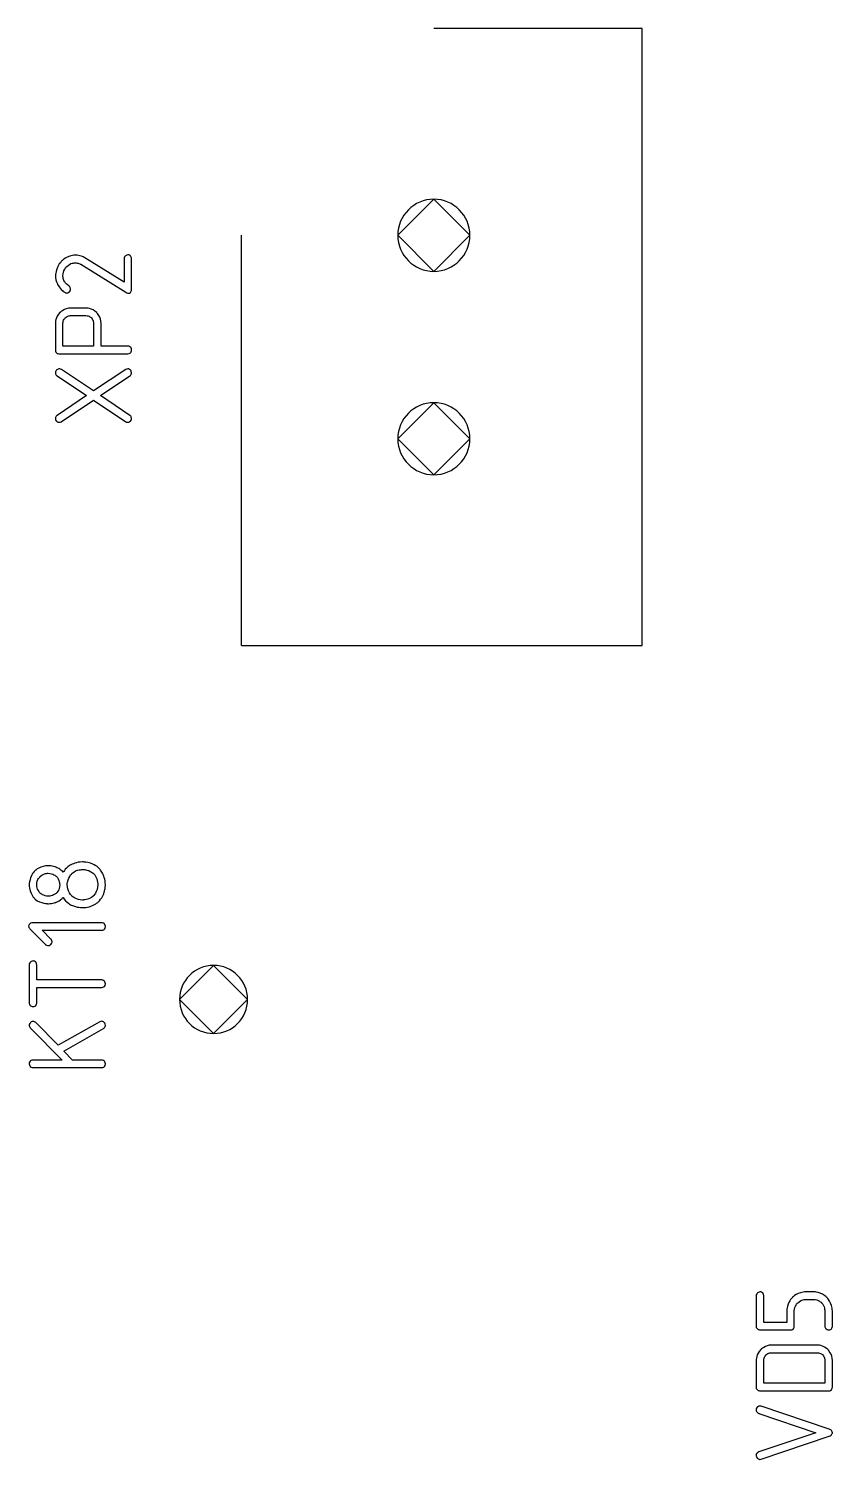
# Model space of a CAD drawing. Header units: inches. Extents: x 0 to 594, y -420 to 0.
# Drawn here: x 239.25 to 249.29, y -148.32 to -130.46 of the extents above; entities that cross this region are included whole.
import ezdxf

# ---------------------------------------------------------------- set-up
doc = ezdxf.new("R2010")
doc.units = ezdxf.units.IN
doc.header["$MEASUREMENT"] = 0

msp = doc.modelspace()

# ---------------------------------------------------------------- linework, layer by layer
at = {"color": 18, "true_color": 0x000000}
for p, q in [((246.912, -130.463), (244.312, -130.463)), ((246.912, -138.163), (246.912, -130.463)), ((244.312, -132.593), (243.862, -133.043)), ((244.762, -133.043), (244.312, -132.593)), ((241.912, -138.163), (241.912, -133.043)), ((243.862, -133.043), (244.312, -133.493)), ((244.312, -133.493), (244.762, -133.043)), ((239.626, -133.416), (239.618, -133.431)), ((239.636, -133.4), (239.626, -133.416)), ((239.649, -133.385), (239.636, -133.4)), ((239.661, -133.369), (239.649, -133.385)), ((239.663, -133.368), (239.661, -133.369)), ((239.664, -133.366), (239.663, -133.368)), ((239.668, -133.362), (239.664, -133.366)), ((239.674, -133.357), (239.668, -133.362)), ((239.681, -133.351), (239.674, -133.357)), ((239.69, -133.345), (239.681, -133.351)), ((239.711, -133.33), (239.69, -133.345)), ((239.736, -133.316), (239.711, -133.33)), ((239.728, -133.434), (239.745, -133.419)), ((239.767, -133.304), (239.736, -133.316)), ((239.745, -133.419), (239.763, -133.406)), ((239.763, -133.406), (239.781, -133.397)), ((239.801, -133.295), (239.767, -133.304)), ((239.781, -133.397), (239.797, -133.392)), ((239.797, -133.392), (239.812, -133.389)), ((239.819, -133.293), (239.801, -133.295)), ((239.812, -133.389), (239.823, -133.386)), ((239.838, -133.292), (239.819, -133.293)), ((239.823, -133.386), (239.831, -133.386)), ((239.831, -133.386), (239.832, -133.386)), ((239.832, -133.386), (239.833, -133.386)), ((239.833, -133.386), (239.846, -133.388)), ((239.84, -133.292), (239.838, -133.292)), ((239.847, -133.292), (239.84, -133.292)), ((239.846, -133.388), (239.859, -133.389)), ((239.859, -133.293), (239.847, -133.292)), ((239.874, -133.296), (239.859, -133.293)), ((239.859, -133.389), (239.871, -133.392)), ((239.871, -133.392), (239.881, -133.395)), ((239.891, -133.299), (239.874, -133.296)), ((239.881, -133.395), (239.891, -133.399)), ((239.911, -133.304), (239.891, -133.299)), ((239.891, -133.399), (239.898, -133.402)), ((239.898, -133.402), (239.904, -133.403)), ((239.904, -133.403), (239.905, -133.404)), ((239.905, -133.404), (240.465, -133.755)), ((239.932, -133.313), (239.911, -133.304)), ((239.955, -133.323), (239.932, -133.313)), ((240.444, -133.63), (239.955, -133.323)), ((240.445, -133.323), (240.444, -133.331)), ((240.444, -133.331), (240.444, -133.63)), ((240.451, -133.311), (240.445, -133.323)), ((240.454, -133.307), (240.451, -133.311)), ((240.459, -133.302), (240.454, -133.307)), ((240.462, -133.299), (240.459, -133.302)), ((240.469, -133.295), (240.462, -133.299)), ((240.479, -133.29), (240.469, -133.295)), ((240.492, -133.287), (240.479, -133.29)), ((240.494, -133.287), (240.492, -133.287)), ((240.502, -133.289), (240.494, -133.287)), ((240.511, -133.293), (240.502, -133.289)), ((240.523, -133.3), (240.511, -133.293)), ((240.526, -133.302), (240.523, -133.3)), ((240.53, -133.309), (240.526, -133.302)), ((240.535, -133.318), (240.53, -133.309)), ((240.537, -133.326), (240.535, -133.318)), ((240.538, -133.334), (240.537, -133.326)), ((240.538, -133.723), (240.538, -133.334)), ((239.588, -133.54), (239.587, -133.547)), ((239.587, -133.547), (239.587, -133.558)), ((239.587, -133.547), (239.587, -133.547)), ((239.587, -133.558), (239.588, -133.576)), ((239.589, -133.53), (239.588, -133.54)), ((239.588, -133.576), (239.591, -133.595)), ((239.591, -133.519), (239.589, -133.53)), ((239.597, -133.493), (239.591, -133.519)), ((239.591, -133.595), (239.594, -133.602)), ((239.594, -133.602), (239.595, -133.607)), ((239.595, -133.607), (239.597, -133.61)), ((239.605, -133.464), (239.597, -133.493)), ((239.618, -133.431), (239.605, -133.464)), ((239.681, -133.551), (239.683, -133.526)), ((239.681, -133.557), (239.681, -133.551)), ((239.683, -133.564), (239.681, -133.557)), ((239.683, -133.526), (239.685, -133.514)), ((239.684, -133.572), (239.683, -133.564)), ((239.685, -133.584), (239.684, -133.572)), ((239.685, -133.514), (239.687, -133.506)), ((239.69, -133.595), (239.685, -133.584)), ((239.687, -133.506), (239.69, -133.498)), ((239.69, -133.498), (239.692, -133.492)), ((239.694, -133.607), (239.69, -133.595)), ((239.692, -133.492), (239.694, -133.488)), ((239.694, -133.486), (239.705, -133.465)), ((239.694, -133.488), (239.694, -133.486)), ((239.701, -133.62), (239.694, -133.607)), ((239.705, -133.465), (239.715, -133.45)), ((239.715, -133.45), (239.721, -133.443)), ((239.721, -133.443), (239.723, -133.438)), ((239.723, -133.438), (239.726, -133.435)), ((239.726, -133.435), (239.728, -133.434)), ((239.597, -133.61), (239.597, -133.612)), ((239.597, -133.612), (239.604, -133.631)), ((239.604, -133.631), (239.612, -133.65)), ((239.612, -133.65), (239.615, -133.657)), ((239.615, -133.657), (239.618, -133.662)), ((239.618, -133.662), (239.619, -133.665)), ((239.619, -133.665), (239.62, -133.667)), ((239.62, -133.667), (239.633, -133.686)), ((239.633, -133.686), (239.647, -133.705)), ((239.647, -133.705), (239.661, -133.719)), ((239.661, -133.719), (239.674, -133.732)), ((239.674, -133.732), (239.685, -133.743)), ((239.685, -133.743), (239.695, -133.75)), ((239.695, -133.75), (239.701, -133.754)), ((239.702, -133.622), (239.701, -133.62)), ((239.701, -133.754), (239.704, -133.755)), ((239.705, -133.626), (239.702, -133.622)), ((239.704, -133.755), (239.715, -133.76)), ((239.709, -133.631), (239.705, -133.626)), ((239.715, -133.64), (239.709, -133.631)), ((239.723, -133.648), (239.715, -133.64)), ((239.715, -133.76), (239.723, -133.763)), ((239.733, -133.658), (239.723, -133.648)), ((239.723, -133.763), (239.729, -133.764)), ((239.729, -133.764), (239.73, -133.764)), ((239.73, -133.764), (239.737, -133.763)), ((239.756, -133.675), (239.733, -133.658)), ((239.737, -133.763), (239.745, -133.761)), ((239.745, -133.761), (239.754, -133.755)), ((239.754, -133.755), (239.761, -133.751)), ((239.757, -133.677), (239.756, -133.675)), ((239.761, -133.679), (239.757, -133.677)), ((239.767, -133.685), (239.761, -133.679)), ((239.761, -133.751), (239.764, -133.748)), ((239.764, -133.748), (239.771, -133.737)), ((239.773, -133.693), (239.767, -133.685)), ((239.771, -133.737), (239.776, -133.726)), ((239.777, -133.715), (239.773, -133.693)), ((239.776, -133.726), (239.777, -133.717)), ((239.777, -133.717), (239.777, -133.715)), ((240.465, -133.755), (240.479, -133.763)), ((240.479, -133.763), (240.49, -133.765)), ((240.49, -133.765), (240.497, -133.767)), ((240.497, -133.767), (240.5, -133.767)), ((240.5, -133.767), (240.513, -133.764)), ((240.513, -133.764), (240.523, -133.758)), ((240.523, -133.758), (240.528, -133.75)), ((240.528, -133.75), (240.534, -133.74)), ((240.534, -133.74), (240.537, -133.732)), ((240.537, -133.732), (240.538, -133.723)), ((239.723, -133.96), (239.701, -133.97)), ((239.749, -133.954), (239.723, -133.96)), ((239.777, -133.951), (239.749, -133.954)), ((239.967, -133.951), (239.777, -133.951)), ((239.969, -133.951), (239.967, -133.951)), ((239.97, -133.951), (239.969, -133.951)), ((239.974, -133.951), (239.97, -133.951)), ((239.98, -133.953), (239.974, -133.951)), ((239.995, -133.954), (239.98, -133.953)), ((240.014, -133.958), (239.995, -133.954)), ((240.035, -133.966), (240.014, -133.958)), ((240.057, -133.975), (240.035, -133.966)), ((239.588, -134.129), (239.587, -134.135)), ((239.587, -134.135), (239.587, -134.476)), ((239.587, -134.135), (239.587, -134.135)), ((239.589, -134.114), (239.588, -134.129)), ((239.594, -134.095), (239.589, -134.114)), ((239.601, -134.074), (239.594, -134.095)), ((239.611, -134.052), (239.601, -134.074)), ((239.625, -134.029), (239.611, -134.052)), ((239.643, -134.008), (239.625, -134.029)), ((239.646, -134.005), (239.643, -134.008)), ((239.653, -133.999), (239.646, -134.005)), ((239.666, -133.989), (239.653, -133.999)), ((239.681, -133.98), (239.666, -133.989)), ((239.701, -133.97), (239.681, -133.98)), ((239.681, -134.142), (239.683, -134.128)), ((239.681, -134.428), (239.681, -134.142)), ((239.683, -134.128), (239.685, -134.114)), ((239.683, -134.128), (239.683, -134.128)), ((239.685, -134.114), (239.69, -134.102)), ((239.69, -134.102), (239.695, -134.092)), ((239.695, -134.092), (239.701, -134.085)), ((239.701, -134.085), (239.705, -134.078)), ((239.705, -134.078), (239.708, -134.075)), ((239.708, -134.075), (239.709, -134.074)), ((239.709, -134.074), (239.721, -134.064)), ((239.721, -134.064), (239.732, -134.057)), ((239.732, -134.057), (239.743, -134.053)), ((239.743, -134.053), (239.753, -134.049)), ((239.753, -134.049), (239.763, -134.047)), ((239.763, -134.047), (239.77, -134.046)), ((239.77, -134.046), (239.776, -134.046)), ((239.776, -134.046), (239.777, -134.046)), ((239.777, -134.046), (239.969, -134.046)), ((239.969, -134.046), (239.984, -134.047)), ((239.984, -134.047), (239.997, -134.05)), ((239.997, -134.05), (240.01, -134.054)), ((240.01, -134.054), (240.019, -134.06)), ((240.019, -134.06), (240.026, -134.066)), ((240.026, -134.066), (240.034, -134.07)), ((240.034, -134.07), (240.036, -134.073)), ((240.036, -134.073), (240.038, -134.074)), ((240.038, -134.074), (240.046, -134.085)), ((240.046, -134.085), (240.052, -134.097)), ((240.052, -134.097), (240.057, -134.108)), ((240.08, -133.989), (240.057, -133.975)), ((240.057, -134.108), (240.06, -134.118)), ((240.06, -134.118), (240.062, -134.128)), ((240.062, -134.128), (240.063, -134.135)), ((240.063, -134.135), (240.063, -134.428)), ((240.103, -134.008), (240.08, -133.989)), ((240.105, -134.011), (240.103, -134.008)), ((240.111, -134.018), (240.105, -134.011)), ((240.12, -134.03), (240.111, -134.018)), ((240.129, -134.046), (240.12, -134.03)), ((240.141, -134.066), (240.129, -134.046)), ((240.149, -134.088), (240.141, -134.066)), ((240.155, -134.115), (240.149, -134.088)), ((240.158, -134.143), (240.155, -134.115)), ((240.158, -134.428), (240.158, -134.143)), ((239.587, -134.476), (239.588, -134.491)), ((239.588, -134.491), (239.594, -134.503)), ((240.063, -134.428), (239.681, -134.428)), ((240.492, -134.428), (240.158, -134.428)), ((240.493, -134.428), (240.492, -134.428)), ((240.496, -134.428), (240.493, -134.428)), ((240.504, -134.429), (240.496, -134.428)), ((240.516, -134.434), (240.504, -134.429)), ((240.527, -134.442), (240.516, -134.434)), ((240.528, -134.445), (240.527, -134.442)), ((240.527, -134.508), (240.534, -134.497)), ((240.533, -134.45), (240.528, -134.445)), ((240.537, -134.462), (240.533, -134.45)), ((240.534, -134.497), (240.537, -134.487)), ((240.538, -134.476), (240.537, -134.462)), ((240.537, -134.487), (240.538, -134.479)), ((240.538, -134.479), (240.538, -134.476)), ((239.594, -134.503), (239.602, -134.511)), ((239.602, -134.511), (239.611, -134.517)), ((239.611, -134.517), (239.619, -134.52)), ((239.619, -134.52), (239.628, -134.521)), ((239.628, -134.521), (239.633, -134.522)), ((239.633, -134.522), (239.635, -134.522)), ((239.635, -134.522), (240.492, -134.522)), ((240.492, -134.522), (240.507, -134.52)), ((240.507, -134.52), (240.518, -134.515)), ((240.518, -134.515), (240.524, -134.511)), ((240.524, -134.511), (240.527, -134.508)), ((239.588, -134.749), (239.587, -134.758)), ((239.587, -134.758), (239.587, -134.772)), ((239.587, -134.758), (239.587, -134.758)), ((239.587, -134.772), (239.591, -134.782)), ((239.594, -134.738), (239.588, -134.749)), ((239.591, -134.782), (239.597, -134.789)), ((239.597, -134.731), (239.594, -134.738)), ((239.602, -134.725), (239.597, -134.731)), ((239.597, -134.789), (239.602, -134.794)), ((239.605, -134.723), (239.602, -134.724)), ((239.602, -134.724), (239.602, -134.725)), ((239.602, -134.794), (239.606, -134.797)), ((239.612, -134.717), (239.605, -134.723)), ((239.606, -134.797), (239.608, -134.799)), ((239.608, -134.799), (239.977, -135.044)), ((239.622, -134.713), (239.612, -134.717)), ((239.629, -134.71), (239.622, -134.713)), ((239.636, -134.71), (239.629, -134.71)), ((239.637, -134.71), (239.636, -134.71)), ((239.643, -134.711), (239.637, -134.71)), ((239.651, -134.713), (239.643, -134.711)), ((239.663, -134.718), (239.651, -134.713)), ((240.063, -134.986), (239.663, -134.718)), ((240.465, -134.718), (240.063, -134.986)), ((240.149, -135.044), (240.517, -134.799)), ((240.479, -134.713), (240.465, -134.718)), ((240.492, -134.71), (240.479, -134.713)), ((240.493, -134.71), (240.492, -134.71)), ((240.494, -134.71), (240.493, -134.71)), ((240.503, -134.711), (240.494, -134.71)), ((240.513, -134.717), (240.503, -134.711)), ((240.518, -134.72), (240.513, -134.717)), ((240.517, -134.799), (240.524, -134.793)), ((240.524, -134.725), (240.518, -134.72)), ((240.527, -134.728), (240.524, -134.725)), ((240.524, -134.793), (240.53, -134.786)), ((240.531, -134.735), (240.527, -134.728)), ((240.53, -134.786), (240.533, -134.78)), ((240.535, -134.747), (240.531, -134.735)), ((240.533, -134.78), (240.535, -134.773)), ((240.538, -134.761), (240.535, -134.747)), ((240.535, -134.773), (240.537, -134.769)), ((240.537, -134.769), (240.538, -134.765)), ((240.538, -134.765), (240.538, -134.761)), ((239.977, -135.044), (239.609, -135.291)), ((239.661, -135.372), (240.063, -135.102)), ((240.063, -135.102), (240.465, -135.371)), ((240.517, -135.291), (240.149, -135.044)), ((244.312, -135.133), (243.862, -135.583)), ((244.762, -135.583), (244.312, -135.133)), ((239.588, -135.32), (239.587, -135.324)), ((239.587, -135.324), (239.587, -135.336)), ((239.587, -135.336), (239.589, -135.343)), ((239.589, -135.316), (239.588, -135.32)), ((239.592, -135.309), (239.589, -135.316)), ((239.589, -135.343), (239.594, -135.354)), ((239.597, -135.303), (239.592, -135.309)), ((239.594, -135.354), (239.599, -135.361)), ((239.602, -135.296), (239.597, -135.303)), ((239.599, -135.361), (239.601, -135.364)), ((239.601, -135.364), (239.602, -135.364)), ((239.609, -135.291), (239.602, -135.296)), ((239.602, -135.364), (239.613, -135.372)), ((239.613, -135.372), (239.623, -135.377)), ((239.623, -135.377), (239.632, -135.378)), ((239.632, -135.378), (239.633, -135.378)), ((239.633, -135.378), (239.635, -135.378)), ((239.635, -135.378), (239.647, -135.378)), ((239.647, -135.378), (239.661, -135.372)), ((240.465, -135.371), (240.475, -135.375)), ((240.475, -135.375), (240.483, -135.377)), ((240.483, -135.377), (240.489, -135.378)), ((240.489, -135.378), (240.49, -135.378)), ((240.49, -135.378), (240.497, -135.377)), ((240.497, -135.377), (240.504, -135.375)), ((240.504, -135.375), (240.514, -135.37)), ((240.514, -135.37), (240.521, -135.365)), ((240.518, -135.292), (240.517, -135.291)), ((240.523, -135.295), (240.518, -135.292)), ((240.521, -135.365), (240.524, -135.363)), ((240.528, -135.301), (240.523, -135.295)), ((240.524, -135.363), (240.533, -135.35)), ((240.534, -135.309), (240.528, -135.301)), ((240.533, -135.35), (240.537, -135.34)), ((240.538, -135.33), (240.534, -135.309)), ((240.537, -135.34), (240.538, -135.333)), ((240.538, -135.333), (240.538, -135.33)), ((243.862, -135.583), (244.312, -136.033)), ((244.312, -136.033), (244.762, -135.583)), ((241.912, -138.163), (246.912, -138.163)), ((239.433, -140.923), (239.405, -140.933)), ((239.464, -140.916), (239.433, -140.923)), ((239.481, -140.913), (239.464, -140.916)), ((239.499, -140.913), (239.481, -140.913)), ((239.502, -140.913), (239.499, -140.913)), ((239.508, -140.913), (239.502, -140.913)), ((239.519, -140.915), (239.508, -140.913)), ((239.532, -140.916), (239.519, -140.915)), ((239.547, -140.919), (239.532, -140.916)), ((239.564, -140.922), (239.547, -140.919)), ((239.583, -140.927), (239.564, -140.922)), ((239.601, -140.934), (239.583, -140.927)), ((239.743, -140.927), (239.725, -140.943)), ((239.763, -140.912), (239.743, -140.927)), ((239.787, -140.899), (239.763, -140.912)), ((239.79, -140.898), (239.787, -140.899)), ((239.798, -140.893), (239.79, -140.898)), ((239.811, -140.888), (239.798, -140.893)), ((239.829, -140.882), (239.811, -140.888)), ((239.849, -140.877), (239.829, -140.882)), ((239.873, -140.871), (239.849, -140.877)), ((239.898, -140.867), (239.873, -140.871)), ((239.926, -140.865), (239.898, -140.867)), ((239.928, -140.865), (239.926, -140.865)), ((239.932, -140.865), (239.928, -140.865)), ((239.938, -140.865), (239.932, -140.865)), ((239.945, -140.867), (239.938, -140.865)), ((239.955, -140.868), (239.945, -140.867)), ((239.966, -140.87), (239.955, -140.868)), ((239.993, -140.874), (239.966, -140.87)), ((240.024, -140.882), (239.993, -140.874)), ((240.056, -140.895), (240.024, -140.882)), ((240.073, -140.903), (240.056, -140.895)), ((240.09, -140.913), (240.073, -140.903)), ((240.107, -140.925), (240.09, -140.913)), ((240.122, -140.937), (240.107, -140.925)), ((239.27, -141.088), (239.264, -141.113)), ((239.278, -141.06), (239.27, -141.088)), ((239.291, -141.03), (239.278, -141.06)), ((239.299, -141.015), (239.291, -141.03)), ((239.309, -141.001), (239.299, -141.015)), ((239.322, -140.987), (239.309, -141.001)), ((239.334, -140.974), (239.322, -140.987)), ((239.336, -140.972), (239.334, -140.974)), ((239.337, -140.971), (239.336, -140.972)), ((239.341, -140.968), (239.337, -140.971)), ((239.347, -140.964), (239.341, -140.968)), ((239.361, -140.954), (239.347, -140.964)), ((239.356, -141.127), (239.361, -141.105)), ((239.381, -140.943), (239.361, -140.954)), ((239.361, -141.105), (239.368, -141.087)), ((239.368, -141.087), (239.377, -141.073)), ((239.377, -141.073), (239.387, -141.06)), ((239.405, -140.933), (239.381, -140.943)), ((239.387, -141.06), (239.394, -141.051)), ((239.394, -141.051), (239.399, -141.046)), ((239.399, -141.046), (239.401, -141.044)), ((239.401, -141.044), (239.416, -141.032)), ((239.416, -141.032), (239.433, -141.023)), ((239.433, -141.023), (239.449, -141.016)), ((239.449, -141.016), (239.464, -141.012)), ((239.464, -141.012), (239.478, -141.009)), ((239.478, -141.009), (239.488, -141.008)), ((239.488, -141.008), (239.495, -141.008)), ((239.495, -141.008), (239.498, -141.008)), ((239.498, -141.008), (239.519, -141.009)), ((239.519, -141.009), (239.537, -141.013)), ((239.537, -141.013), (239.554, -141.019)), ((239.554, -141.019), (239.568, -141.026)), ((239.568, -141.026), (239.581, -141.033)), ((239.581, -141.033), (239.59, -141.039)), ((239.59, -141.039), (239.595, -141.043)), ((239.595, -141.043), (239.597, -141.044)), ((239.597, -141.044), (239.612, -141.061)), ((239.604, -140.936), (239.601, -140.934)), ((239.609, -140.939), (239.604, -140.936)), ((239.618, -140.943), (239.609, -140.939)), ((239.612, -141.061), (239.622, -141.078)), ((239.629, -140.948), (239.618, -140.943)), ((239.622, -141.078), (239.63, -141.096)), ((239.643, -140.957), (239.629, -140.948)), ((239.63, -141.096), (239.636, -141.113)), ((239.657, -140.968), (239.643, -140.957)), ((239.671, -140.979), (239.657, -140.968)), ((239.684, -140.994), (239.671, -140.979)), ((239.685, -140.991), (239.684, -140.992)), ((239.684, -140.992), (239.684, -140.994)), ((239.691, -140.984), (239.685, -140.991)), ((239.7, -140.972), (239.691, -140.984)), ((239.711, -140.958), (239.7, -140.972)), ((239.725, -140.943), (239.711, -140.958)), ((239.739, -141.119), (239.746, -141.091)), ((239.746, -141.091), (239.756, -141.067)), ((239.756, -141.067), (239.766, -141.046)), ((239.766, -141.046), (239.777, -141.029)), ((239.777, -141.029), (239.787, -141.018)), ((239.787, -141.018), (239.794, -141.01)), ((239.794, -141.01), (239.795, -141.008)), ((239.795, -141.008), (239.797, -141.008)), ((239.797, -141.008), (239.818, -140.992)), ((239.818, -140.992), (239.84, -140.979)), ((239.84, -140.979), (239.862, -140.971)), ((239.862, -140.971), (239.883, -140.965)), ((239.883, -140.965), (239.9, -140.963)), ((239.9, -140.963), (239.914, -140.96)), ((239.914, -140.96), (239.919, -140.96)), ((239.919, -140.96), (239.924, -140.96)), ((239.924, -140.96), (239.925, -140.96)), ((239.925, -140.96), (239.926, -140.96)), ((239.926, -140.96), (239.955, -140.961)), ((239.955, -140.961), (239.98, -140.967)), ((239.98, -140.967), (240.003, -140.975)), ((240.003, -140.975), (240.022, -140.984)), ((240.022, -140.984), (240.038, -140.992)), ((240.038, -140.992), (240.049, -141.001)), ((240.049, -141.001), (240.056, -141.006)), ((240.056, -141.006), (240.059, -141.008)), ((240.059, -141.008), (240.079, -141.029)), ((240.079, -141.029), (240.093, -141.053)), ((240.093, -141.053), (240.103, -141.077)), ((240.103, -141.077), (240.11, -141.099)), ((240.11, -141.099), (240.114, -141.12)), ((240.124, -140.939), (240.122, -140.937)), ((240.127, -140.941), (240.124, -140.939)), ((240.131, -140.946), (240.127, -140.941)), ((240.137, -140.951), (240.131, -140.946)), ((240.144, -140.96), (240.137, -140.951)), ((240.151, -140.97), (240.144, -140.96)), ((240.159, -140.981), (240.151, -140.97)), ((240.166, -140.994), (240.159, -140.981)), ((240.175, -141.008), (240.166, -140.994)), ((240.183, -141.025), (240.175, -141.008)), ((240.19, -141.042), (240.183, -141.025)), ((240.197, -141.061), (240.19, -141.042)), ((240.203, -141.081), (240.197, -141.061)), ((240.207, -141.104), (240.203, -141.081)), ((240.21, -141.126), (240.207, -141.104)), ((239.261, -141.133), (239.26, -141.14)), ((239.26, -141.14), (239.26, -141.151)), ((239.26, -141.14), (239.26, -141.14)), ((239.26, -141.151), (239.261, -141.173)), ((239.262, -141.123), (239.261, -141.133)), ((239.261, -141.173), (239.262, -141.191)), ((239.264, -141.113), (239.262, -141.123)), ((239.262, -141.191), (239.271, -141.228)), ((239.271, -141.228), (239.284, -141.257)), ((239.284, -141.257), (239.296, -141.283)), ((239.296, -141.283), (239.31, -141.304)), ((239.354, -141.151), (239.356, -141.127)), ((239.354, -141.161), (239.354, -141.151)), ((239.357, -141.174), (239.354, -141.161)), ((239.356, -141.127), (239.356, -141.127)), ((239.36, -141.188), (239.357, -141.174)), ((239.365, -141.205), (239.36, -141.188)), ((239.374, -141.223), (239.365, -141.205)), ((239.385, -141.242), (239.374, -141.223)), ((239.401, -141.259), (239.385, -141.242)), ((239.402, -141.26), (239.401, -141.259)), ((239.408, -141.264), (239.402, -141.26)), ((239.416, -141.27), (239.408, -141.264)), ((239.427, -141.276), (239.416, -141.27)), ((239.443, -141.283), (239.427, -141.276)), ((239.458, -141.288), (239.443, -141.283)), ((239.478, -141.292), (239.458, -141.288)), ((239.532, -141.29), (239.519, -141.292)), ((239.549, -141.285), (239.532, -141.29)), ((239.564, -141.278), (239.549, -141.285)), ((239.581, -141.27), (239.564, -141.278)), ((239.597, -141.259), (239.581, -141.27)), ((239.598, -141.257), (239.597, -141.259)), ((239.604, -141.252), (239.598, -141.257)), ((239.611, -141.243), (239.604, -141.252)), ((239.619, -141.23), (239.611, -141.243)), ((239.628, -141.216), (239.619, -141.23)), ((239.635, -141.198), (239.628, -141.216)), ((239.64, -141.175), (239.635, -141.198)), ((239.636, -141.113), (239.639, -141.129)), ((239.639, -141.129), (239.64, -141.14)), ((239.64, -141.14), (239.642, -141.149)), ((239.642, -141.151), (239.64, -141.175)), ((239.642, -141.149), (239.642, -141.151)), ((239.736, -141.135), (239.739, -141.119)), ((239.736, -141.16), (239.736, -141.135)), ((239.738, -141.167), (239.736, -141.16)), ((239.739, -141.182), (239.738, -141.167)), ((239.739, -141.119), (239.739, -141.119)), ((239.743, -141.204), (239.739, -141.182)), ((239.75, -141.226), (239.743, -141.204)), ((239.762, -141.25), (239.75, -141.226)), ((239.776, -141.274), (239.762, -141.25)), ((239.795, -141.295), (239.776, -141.274)), ((240.067, -141.285), (240.06, -141.292)), ((240.076, -141.273), (240.067, -141.285)), ((240.087, -141.257), (240.076, -141.273)), ((240.098, -141.236), (240.087, -141.257)), ((240.107, -141.211), (240.098, -141.236)), ((240.114, -141.182), (240.107, -141.211)), ((240.114, -141.12), (240.115, -141.136)), ((240.117, -141.151), (240.114, -141.182)), ((240.115, -141.136), (240.117, -141.143)), ((240.117, -141.143), (240.117, -141.151)), ((240.175, -141.298), (240.183, -141.28)), ((240.183, -141.28), (240.19, -141.263)), ((240.19, -141.263), (240.2, -141.229)), ((240.2, -141.229), (240.204, -141.212)), ((240.204, -141.212), (240.207, -141.198)), ((240.207, -141.198), (240.208, -141.185)), ((240.208, -141.185), (240.21, -141.174)), ((240.211, -141.151), (240.21, -141.126)), ((240.21, -141.174), (240.211, -141.164)), ((240.211, -141.164), (240.211, -141.151)), ((239.31, -141.304), (239.317, -141.312)), ((239.317, -141.312), (239.323, -141.318)), ((239.323, -141.318), (239.327, -141.323)), ((239.327, -141.323), (239.332, -141.328)), ((239.332, -141.328), (239.333, -141.329)), ((239.333, -141.329), (239.334, -141.33)), ((239.334, -141.33), (239.361, -141.35)), ((239.361, -141.35), (239.389, -141.364)), ((239.389, -141.364), (239.418, -141.374)), ((239.418, -141.374), (239.443, -141.381)), ((239.443, -141.381), (239.465, -141.385)), ((239.465, -141.385), (239.475, -141.387)), ((239.475, -141.387), (239.484, -141.387)), ((239.498, -141.294), (239.478, -141.292)), ((239.484, -141.387), (239.489, -141.388)), ((239.489, -141.388), (239.495, -141.388)), ((239.495, -141.388), (239.498, -141.388)), ((239.501, -141.294), (239.498, -141.294)), ((239.498, -141.388), (239.499, -141.388)), ((239.499, -141.388), (239.519, -141.387)), ((239.508, -141.294), (239.501, -141.294)), ((239.519, -141.292), (239.508, -141.294)), ((239.519, -141.387), (239.537, -141.385)), ((239.537, -141.385), (239.554, -141.383)), ((239.554, -141.383), (239.57, -141.378)), ((239.57, -141.378), (239.583, -141.374)), ((239.583, -141.374), (239.592, -141.371)), ((239.592, -141.371), (239.598, -141.37)), ((239.598, -141.37), (239.601, -141.369)), ((239.601, -141.369), (239.619, -141.36)), ((239.619, -141.36), (239.635, -141.35)), ((239.635, -141.35), (239.649, -141.34)), ((239.649, -141.34), (239.66, -141.33)), ((239.66, -141.33), (239.67, -141.322)), ((239.67, -141.322), (239.677, -141.315)), ((239.677, -141.315), (239.681, -141.311)), ((239.681, -141.311), (239.683, -141.309)), ((239.683, -141.309), (239.698, -141.332)), ((239.698, -141.332), (239.715, -141.352)), ((239.715, -141.352), (239.733, -141.369)), ((239.733, -141.369), (239.749, -141.381)), ((239.749, -141.381), (239.764, -141.393)), ((239.764, -141.393), (239.776, -141.4)), ((239.776, -141.4), (239.784, -141.404)), ((239.784, -141.404), (239.785, -141.405)), ((239.785, -141.405), (239.787, -141.405)), ((239.787, -141.405), (239.811, -141.415)), ((239.798, -141.297), (239.795, -141.295)), ((239.805, -141.302), (239.798, -141.297)), ((239.817, -141.309), (239.805, -141.302)), ((239.811, -141.415), (239.836, -141.424)), ((239.832, -141.318), (239.817, -141.309)), ((239.852, -141.328), (239.832, -141.318)), ((239.836, -141.424), (239.86, -141.429)), ((239.874, -141.335), (239.852, -141.328)), ((239.86, -141.429), (239.881, -141.432)), ((239.898, -141.34), (239.874, -141.335)), ((239.881, -141.432), (239.9, -141.435)), ((239.926, -141.342), (239.898, -141.34)), ((239.9, -141.435), (239.914, -141.436)), ((239.914, -141.436), (239.919, -141.436)), ((239.919, -141.436), (239.924, -141.436)), ((239.924, -141.436), (239.925, -141.436)), ((239.925, -141.436), (239.926, -141.436)), ((239.928, -141.342), (239.926, -141.342)), ((239.926, -141.436), (239.948, -141.435)), ((239.929, -141.342), (239.928, -141.342)), ((239.934, -141.342), (239.929, -141.342)), ((239.939, -141.34), (239.934, -141.342)), ((239.953, -141.339), (239.939, -141.34)), ((239.948, -141.435), (239.969, -141.433)), ((239.972, -141.336), (239.953, -141.339)), ((239.969, -141.433), (240.007, -141.425)), ((239.993, -141.33), (239.972, -141.336)), ((240.014, -141.322), (239.993, -141.33)), ((240.007, -141.425), (240.041, -141.414)), ((240.036, -141.311), (240.014, -141.322)), ((240.058, -141.295), (240.036, -141.311)), ((240.041, -141.414), (240.069, -141.401)), ((240.06, -141.292), (240.058, -141.295)), ((240.069, -141.401), (240.082, -141.394)), ((240.082, -141.394), (240.093, -141.388)), ((240.093, -141.388), (240.101, -141.383)), ((240.101, -141.383), (240.11, -141.377)), ((240.11, -141.377), (240.115, -141.373)), ((240.115, -141.373), (240.12, -141.369)), ((240.12, -141.369), (240.122, -141.367)), ((240.122, -141.367), (240.124, -141.366)), ((240.124, -141.366), (240.139, -141.35)), ((240.139, -141.35), (240.152, -141.333)), ((240.152, -141.333), (240.165, -141.316)), ((240.165, -141.316), (240.175, -141.298)), ((239.267, -141.638), (239.258, -141.649)), ((239.27, -141.636), (239.267, -141.638)), ((239.278, -141.631), (239.27, -141.636)), ((239.291, -141.627), (239.278, -141.631)), ((239.308, -141.625), (239.291, -141.627)), ((240.165, -141.625), (239.308, -141.625)), ((240.166, -141.625), (240.165, -141.625)), ((240.169, -141.625), (240.166, -141.625)), ((240.177, -141.627), (240.169, -141.625)), ((240.189, -141.631), (240.177, -141.627)), ((240.2, -141.639), (240.189, -141.631)), ((240.201, -141.642), (240.2, -141.639)), ((240.206, -141.648), (240.201, -141.642)), ((239.254, -141.658), (239.253, -141.663)), ((239.253, -141.663), (239.253, -141.665)), ((239.253, -141.663), (239.253, -141.663)), ((239.253, -141.665), (239.254, -141.673)), ((239.258, -141.649), (239.254, -141.658)), ((239.254, -141.673), (239.255, -141.68)), ((239.255, -141.68), (239.257, -141.686)), ((239.257, -141.686), (239.258, -141.687)), ((239.258, -141.687), (239.262, -141.694)), ((239.262, -141.694), (239.268, -141.701)), ((239.268, -141.701), (239.272, -141.705)), ((239.272, -141.705), (239.274, -141.707)), ((239.274, -141.707), (239.465, -141.897)), ((239.532, -141.83), (239.422, -141.72)), ((239.422, -141.72), (240.165, -141.72)), ((240.165, -141.72), (240.18, -141.717)), ((240.18, -141.717), (240.191, -141.713)), ((240.191, -141.713), (240.197, -141.708)), ((240.197, -141.708), (240.2, -141.705)), ((240.2, -141.705), (240.207, -141.694)), ((240.21, -141.659), (240.206, -141.648)), ((240.207, -141.694), (240.21, -141.684)), ((240.211, -141.673), (240.21, -141.659)), ((240.21, -141.684), (240.211, -141.676)), ((240.211, -141.676), (240.211, -141.673)), ((239.465, -141.897), (239.477, -141.906)), ((239.477, -141.906), (239.488, -141.91)), ((239.488, -141.91), (239.495, -141.911)), ((239.495, -141.911), (239.497, -141.911)), ((239.497, -141.911), (239.498, -141.911)), ((239.498, -141.911), (239.505, -141.91)), ((239.505, -141.91), (239.511, -141.908)), ((239.511, -141.908), (239.522, -141.903)), ((239.522, -141.903), (239.529, -141.899)), ((239.529, -141.899), (239.53, -141.896)), ((239.53, -141.896), (239.532, -141.896)), ((239.535, -141.832), (239.532, -141.83)), ((239.532, -141.896), (239.54, -141.884)), ((239.539, -141.839), (239.535, -141.832)), ((239.543, -141.851), (239.539, -141.839)), ((239.54, -141.884), (239.544, -141.873)), ((239.546, -141.863), (239.543, -141.851)), ((239.544, -141.873), (239.546, -141.866)), ((239.546, -141.866), (239.546, -141.863)), ((239.261, -142.138), (239.26, -142.147)), ((239.26, -142.147), (239.26, -142.634)), ((239.26, -142.147), (239.26, -142.147)), ((239.267, -142.127), (239.261, -142.138)), ((239.27, -142.121), (239.267, -142.127)), ((239.275, -142.116), (239.27, -142.121)), ((239.278, -142.113), (239.275, -142.116)), ((239.285, -142.109), (239.278, -142.113)), ((239.295, -142.104), (239.285, -142.109)), ((239.308, -142.102), (239.295, -142.104)), ((239.31, -142.102), (239.308, -142.102)), ((239.317, -142.103), (239.31, -142.102)), ((239.327, -142.107), (239.317, -142.103)), ((239.339, -142.114), (239.327, -142.107)), ((239.341, -142.116), (239.339, -142.114)), ((239.346, -142.123), (239.341, -142.116)), ((239.351, -142.134), (239.346, -142.123)), ((239.353, -142.141), (239.351, -142.134)), ((239.354, -142.15), (239.353, -142.141)), ((239.354, -142.34), (239.354, -142.15)), ((241.562, -142.158), (241.137, -142.583)), ((241.987, -142.583), (241.562, -142.158)), ((240.165, -142.34), (239.354, -142.34)), ((240.166, -142.34), (240.165, -142.34)), ((240.169, -142.34), (240.166, -142.34)), ((240.177, -142.341), (240.169, -142.34)), ((240.189, -142.345), (240.177, -142.341)), ((240.2, -142.354), (240.189, -142.345)), ((240.201, -142.357), (240.2, -142.354)), ((240.206, -142.362), (240.201, -142.357)), ((239.354, -142.629), (239.354, -142.434)), ((239.354, -142.434), (240.165, -142.434)), ((240.165, -142.434), (240.18, -142.431)), ((240.18, -142.431), (240.191, -142.427)), ((240.191, -142.427), (240.197, -142.423)), ((240.197, -142.423), (240.2, -142.42)), ((240.2, -142.42), (240.207, -142.409)), ((240.21, -142.374), (240.206, -142.362)), ((240.207, -142.409), (240.21, -142.399)), ((240.211, -142.388), (240.21, -142.374)), ((240.21, -142.399), (240.211, -142.391)), ((240.211, -142.391), (240.211, -142.388)), ((239.26, -142.634), (239.262, -142.642)), ((239.262, -142.642), (239.268, -142.653)), ((239.268, -142.653), (239.274, -142.658)), ((239.274, -142.658), (239.275, -142.661)), ((239.275, -142.661), (239.277, -142.661)), ((239.277, -142.661), (239.288, -142.668)), ((239.288, -142.668), (239.298, -142.671)), ((239.298, -142.671), (239.305, -142.673)), ((239.305, -142.673), (239.306, -142.673)), ((239.306, -142.673), (239.308, -142.673)), ((239.308, -142.673), (239.32, -142.671)), ((239.32, -142.671), (239.332, -142.667)), ((239.332, -142.667), (239.339, -142.663)), ((239.339, -142.663), (239.34, -142.661)), ((239.34, -142.661), (239.341, -142.661)), ((239.341, -142.661), (239.348, -142.65)), ((239.348, -142.65), (239.353, -142.639)), ((239.353, -142.639), (239.354, -142.629)), ((241.137, -142.583), (241.562, -143.008)), ((241.562, -143.008), (241.987, -142.583)), ((239.261, -142.895), (239.26, -142.904)), ((239.267, -142.884), (239.261, -142.895)), ((239.27, -142.878), (239.267, -142.884)), ((239.275, -142.873), (239.27, -142.878)), ((239.278, -142.87), (239.275, -142.871)), ((239.275, -142.871), (239.275, -142.873)), ((239.285, -142.864), (239.278, -142.87)), ((239.295, -142.86), (239.285, -142.864)), ((239.302, -142.857), (239.295, -142.86)), ((239.309, -142.857), (239.302, -142.857)), ((239.312, -142.857), (239.309, -142.857)), ((239.317, -142.859), (239.312, -142.857)), ((239.327, -142.863), (239.317, -142.859)), ((239.341, -142.871), (239.327, -142.863)), ((239.623, -143.155), (239.341, -142.871)), ((240.141, -142.863), (239.623, -143.155)), ((240.166, -142.856), (240.141, -142.863)), ((240.168, -142.856), (240.166, -142.856)), ((240.169, -142.856), (240.168, -142.856)), ((240.177, -142.857), (240.169, -142.856)), ((240.187, -142.863), (240.177, -142.857)), ((240.191, -142.866), (240.187, -142.863)), ((240.197, -142.871), (240.191, -142.866)), ((240.2, -142.874), (240.197, -142.871)), ((240.204, -142.881), (240.2, -142.874)), ((240.208, -142.892), (240.204, -142.881)), ((240.211, -142.907), (240.208, -142.892)), ((239.26, -142.904), (239.26, -142.907)), ((239.26, -142.904), (239.26, -142.904)), ((239.26, -142.907), (239.262, -142.919)), ((239.262, -142.919), (239.267, -142.929)), ((239.267, -142.929), (239.271, -142.936)), ((239.271, -142.936), (239.274, -142.939)), ((239.274, -142.939), (239.671, -143.339)), ((239.691, -143.227), (240.187, -142.947)), ((240.187, -142.947), (240.196, -142.94)), ((240.196, -142.94), (240.201, -142.933)), ((240.201, -142.933), (240.206, -142.928)), ((240.206, -142.928), (240.208, -142.921)), ((240.208, -142.921), (240.21, -142.915)), ((240.21, -142.915), (240.211, -142.911)), ((240.211, -142.911), (240.211, -142.907)), ((239.802, -143.339), (239.691, -143.227)), ((239.261, -143.376), (239.26, -143.384)), ((239.26, -143.384), (239.26, -143.387)), ((239.26, -143.387), (239.262, -143.4)), ((239.264, -143.366), (239.261, -143.376)), ((239.262, -143.4), (239.267, -143.41)), ((239.271, -143.355), (239.264, -143.366)), ((239.267, -143.41), (239.271, -143.417)), ((239.274, -143.352), (239.271, -143.353)), ((239.271, -143.353), (239.271, -143.355)), ((239.271, -143.417), (239.274, -143.42)), ((239.279, -143.346), (239.274, -143.352)), ((239.274, -143.42), (239.285, -143.428)), ((239.291, -143.342), (239.279, -143.346)), ((239.285, -143.428), (239.295, -143.432)), ((239.298, -143.339), (239.291, -143.342)), ((239.295, -143.432), (239.303, -143.434)), ((239.306, -143.339), (239.298, -143.339)), ((239.671, -143.339), (239.306, -143.339)), ((240.165, -143.339), (239.802, -143.339)), ((240.166, -143.339), (240.165, -143.339)), ((240.165, -143.434), (240.18, -143.431)), ((240.169, -143.339), (240.166, -143.339)), ((240.177, -143.341), (240.169, -143.339)), ((240.189, -143.345), (240.177, -143.341)), ((240.18, -143.431), (240.191, -143.427)), ((240.2, -143.353), (240.189, -143.345)), ((240.191, -143.427), (240.197, -143.422)), ((240.197, -143.422), (240.2, -143.42)), ((240.201, -143.356), (240.2, -143.353)), ((240.2, -143.42), (240.207, -143.408)), ((240.206, -143.362), (240.201, -143.356)), ((240.21, -143.373), (240.206, -143.362)), ((240.207, -143.408), (240.21, -143.399)), ((240.211, -143.387), (240.21, -143.373)), ((240.21, -143.399), (240.211, -143.39)), ((240.211, -143.39), (240.211, -143.387)), ((239.303, -143.434), (239.305, -143.434)), ((239.305, -143.434), (239.306, -143.434)), ((239.306, -143.434), (240.165, -143.434)), ((248.338, -146.27), (248.337, -146.278)), ((248.337, -146.278), (248.337, -146.661)), ((248.337, -146.278), (248.337, -146.278)), ((248.344, -146.258), (248.338, -146.27)), ((248.347, -146.253), (248.344, -146.258)), ((248.352, -146.247), (248.347, -146.253)), ((248.355, -146.244), (248.352, -146.247)), ((248.362, -146.24), (248.355, -146.244)), ((248.372, -146.236), (248.362, -146.24)), ((248.385, -146.233), (248.372, -146.236)), ((248.387, -146.233), (248.385, -146.233)), ((248.394, -146.234), (248.387, -146.233)), ((248.404, -146.239), (248.394, -146.234)), ((248.416, -146.246), (248.404, -146.239)), ((248.418, -146.247), (248.416, -146.246)), ((248.423, -146.254), (248.418, -146.247)), ((248.428, -146.265), (248.423, -146.254)), ((248.43, -146.272), (248.428, -146.265)), ((248.431, -146.281), (248.43, -146.272)), ((248.431, -146.614), (248.431, -146.281)), ((248.816, -146.281), (248.802, -146.292)), ((248.836, -146.268), (248.816, -146.281)), ((248.861, -146.255), (248.836, -146.268)), ((248.889, -146.244), (248.861, -146.255)), ((248.922, -146.236), (248.889, -146.244)), ((248.939, -146.234), (248.922, -146.236)), ((248.957, -146.233), (248.939, -146.234)), ((249.051, -146.233), (248.957, -146.233)), ((249.053, -146.233), (249.051, -146.233)), ((249.056, -146.233), (249.053, -146.233)), ((249.061, -146.233), (249.056, -146.233)), ((249.068, -146.234), (249.061, -146.233)), ((249.075, -146.234), (249.068, -146.234)), ((249.085, -146.237), (249.075, -146.234)), ((249.109, -146.241), (249.085, -146.237)), ((249.135, -146.25), (249.109, -146.241)), ((249.163, -146.263), (249.135, -146.25)), ((249.177, -146.271), (249.163, -146.263)), ((249.191, -146.279), (249.177, -146.271)), ((249.205, -146.291), (249.191, -146.279)), ((249.219, -146.303), (249.205, -146.291)), ((248.72, -146.454), (248.719, -146.461)), ((248.719, -146.461), (248.719, -146.614)), ((248.723, -146.436), (248.72, -146.446)), ((248.72, -146.446), (248.72, -146.454)), ((248.727, -146.413), (248.723, -146.436)), ((248.736, -146.388), (248.727, -146.413)), ((248.748, -146.36), (248.736, -146.388)), ((248.757, -146.346), (248.748, -146.36)), ((248.765, -146.33), (248.757, -146.346)), ((248.776, -146.318), (248.765, -146.33)), ((248.789, -146.303), (248.776, -146.318)), ((248.791, -146.302), (248.789, -146.303)), ((248.792, -146.301), (248.791, -146.302)), ((248.796, -146.296), (248.792, -146.301)), ((248.802, -146.292), (248.796, -146.296)), ((248.813, -146.471), (248.815, -146.45)), ((248.815, -146.45), (248.82, -146.43)), ((248.82, -146.43), (248.826, -146.412)), ((248.826, -146.412), (248.834, -146.398)), ((248.834, -146.398), (248.841, -146.385)), ((248.841, -146.385), (248.848, -146.377)), ((248.848, -146.377), (248.854, -146.371)), ((248.854, -146.371), (248.855, -146.37)), ((248.855, -146.37), (248.872, -146.356)), ((248.872, -146.356), (248.889, -146.346)), ((248.889, -146.346), (248.906, -146.337)), ((248.906, -146.337), (248.922, -146.333)), ((248.922, -146.333), (248.936, -146.33)), ((248.936, -146.33), (248.947, -146.327)), ((248.947, -146.327), (248.954, -146.327)), ((248.954, -146.327), (248.957, -146.327)), ((248.957, -146.327), (249.051, -146.327)), ((249.051, -146.327), (249.074, -146.329)), ((249.074, -146.329), (249.094, -146.334)), ((249.094, -146.334), (249.111, -146.34)), ((249.111, -146.34), (249.126, -146.349)), ((249.126, -146.349), (249.137, -146.356)), ((249.137, -146.356), (249.147, -146.363)), ((249.147, -146.363), (249.153, -146.368)), ((249.153, -146.368), (249.154, -146.37)), ((249.154, -146.37), (249.167, -146.387)), ((249.167, -146.387), (249.177, -146.404)), ((249.177, -146.404), (249.184, -146.42)), ((249.184, -146.42), (249.188, -146.436)), ((249.188, -146.436), (249.191, -146.45)), ((249.191, -146.45), (249.194, -146.461)), ((249.194, -146.461), (249.194, -146.67)), ((249.221, -146.305), (249.219, -146.303)), ((249.222, -146.306), (249.221, -146.305)), ((249.225, -146.31), (249.222, -146.306)), ((249.23, -146.316), (249.225, -146.31)), ((249.24, -146.33), (249.23, -146.316)), ((249.253, -146.351), (249.24, -146.33)), ((249.266, -146.375), (249.253, -146.351)), ((249.277, -146.404), (249.266, -146.375)), ((249.285, -146.436), (249.277, -146.404)), ((249.287, -146.453), (249.285, -146.436)), ((249.288, -146.471), (249.287, -146.453)), ((248.719, -146.614), (248.431, -146.614)), ((248.813, -146.663), (248.813, -146.471)), ((249.288, -146.664), (249.288, -146.471)), ((248.337, -146.661), (248.338, -146.677)), ((248.338, -146.677), (248.344, -146.688)), ((248.344, -146.688), (248.352, -146.697)), ((248.352, -146.697), (248.361, -146.702)), ((248.361, -146.702), (248.369, -146.705)), ((248.369, -146.705), (248.378, -146.707)), ((248.378, -146.707), (248.383, -146.708)), ((248.383, -146.708), (248.385, -146.708)), ((248.385, -146.708), (248.767, -146.708)), ((248.767, -146.708), (248.782, -146.707)), ((248.782, -146.707), (248.793, -146.701)), ((248.793, -146.701), (248.802, -146.694)), ((248.802, -146.694), (248.807, -146.684)), ((248.807, -146.684), (248.81, -146.676)), ((248.81, -146.676), (248.812, -146.669)), ((248.812, -146.669), (248.813, -146.663)), ((249.194, -146.67), (249.197, -146.677)), ((249.197, -146.677), (249.201, -146.687)), ((249.201, -146.687), (249.206, -146.694)), ((249.206, -146.694), (249.208, -146.697)), ((249.208, -146.697), (249.209, -146.697)), ((249.209, -146.697), (249.221, -146.704)), ((249.221, -146.704), (249.232, -146.707)), ((249.232, -146.707), (249.239, -146.708)), ((249.239, -146.708), (249.24, -146.708)), ((249.24, -146.708), (249.242, -146.708)), ((249.242, -146.708), (249.256, -146.707)), ((249.256, -146.707), (249.266, -146.702)), ((249.266, -146.702), (249.273, -146.698)), ((249.273, -146.698), (249.276, -146.697)), ((249.276, -146.697), (249.283, -146.685)), ((249.283, -146.685), (249.287, -146.674)), ((249.287, -146.674), (249.288, -146.664)), ((248.361, -146.998), (248.351, -147.021)), ((248.375, -146.976), (248.361, -146.998)), ((248.393, -146.955), (248.375, -146.976)), ((248.396, -146.952), (248.393, -146.955)), ((248.403, -146.946), (248.396, -146.952)), ((248.416, -146.936), (248.403, -146.946)), ((248.431, -146.927), (248.416, -146.936)), ((248.451, -146.917), (248.431, -146.927)), ((248.473, -146.907), (248.451, -146.917)), ((248.471, -147.011), (248.482, -147.004)), ((248.499, -146.901), (248.473, -146.907)), ((248.482, -147.004), (248.493, -147)), ((248.493, -147), (248.503, -146.996)), ((248.527, -146.898), (248.499, -146.901)), ((248.503, -146.996), (248.513, -146.994)), ((248.513, -146.994), (248.52, -146.993)), ((248.52, -146.993), (248.526, -146.993)), ((248.526, -146.993), (248.527, -146.993)), ((249.098, -146.898), (248.527, -146.898)), ((248.527, -146.993), (249.099, -146.993)), ((249.099, -146.898), (249.098, -146.898)), ((249.101, -146.898), (249.099, -146.898)), ((249.099, -146.993), (249.115, -146.994)), ((249.105, -146.898), (249.101, -146.898)), ((249.111, -146.9), (249.105, -146.898)), ((249.126, -146.901), (249.111, -146.9)), ((249.115, -146.994), (249.127, -146.997)), ((249.144, -146.905), (249.126, -146.901)), ((249.127, -146.997), (249.14, -147.001)), ((249.14, -147.001), (249.15, -147.007)), ((249.166, -146.912), (249.144, -146.905)), ((249.188, -146.922), (249.166, -146.912)), ((249.211, -146.936), (249.188, -146.922)), ((249.233, -146.955), (249.211, -146.936)), ((249.236, -146.958), (249.233, -146.955)), ((249.242, -146.965), (249.236, -146.958)), ((249.25, -146.977), (249.242, -146.965)), ((249.26, -146.993), (249.25, -146.977)), ((249.271, -147.013), (249.26, -146.993)), ((248.338, -147.076), (248.337, -147.082)), ((248.337, -147.082), (248.337, -147.423)), ((248.337, -147.082), (248.337, -147.082)), ((248.339, -147.06), (248.338, -147.076)), ((248.344, -147.042), (248.339, -147.06)), ((248.351, -147.021), (248.344, -147.042)), ((248.431, -147.089), (248.433, -147.075)), ((248.431, -147.375), (248.431, -147.089)), ((248.433, -147.075), (248.435, -147.06)), ((248.433, -147.075), (248.433, -147.075)), ((248.435, -147.06), (248.44, -147.049)), ((248.44, -147.049), (248.445, -147.039)), ((248.445, -147.039), (248.451, -147.032)), ((248.451, -147.032), (248.455, -147.025)), ((248.455, -147.025), (248.458, -147.022)), ((248.458, -147.022), (248.459, -147.021)), ((248.459, -147.021), (248.471, -147.011)), ((249.15, -147.007), (249.157, -147.013)), ((249.157, -147.013), (249.164, -147.017)), ((249.164, -147.017), (249.167, -147.02)), ((249.167, -147.02), (249.168, -147.021)), ((249.168, -147.021), (249.177, -147.032)), ((249.177, -147.032), (249.182, -147.044)), ((249.182, -147.044), (249.188, -147.055)), ((249.188, -147.055), (249.191, -147.065)), ((249.191, -147.065), (249.192, -147.075)), ((249.192, -147.075), (249.194, -147.082)), ((249.194, -147.082), (249.194, -147.375)), ((249.28, -147.035), (249.271, -147.013)), ((249.285, -147.06), (249.28, -147.035)), ((249.288, -147.089), (249.285, -147.06)), ((249.288, -147.424), (249.288, -147.089)), ((248.337, -147.423), (248.338, -147.438)), ((248.338, -147.438), (248.344, -147.45)), ((248.344, -147.45), (248.352, -147.458)), ((248.352, -147.458), (248.361, -147.464)), ((248.361, -147.464), (248.369, -147.466)), ((248.369, -147.466), (248.378, -147.468)), ((248.378, -147.468), (248.383, -147.469)), ((248.383, -147.469), (248.385, -147.469)), ((248.385, -147.469), (249.242, -147.469)), ((249.194, -147.375), (248.431, -147.375)), ((249.242, -147.469), (249.257, -147.468)), ((249.257, -147.468), (249.268, -147.462)), ((249.268, -147.462), (249.277, -147.455)), ((249.277, -147.455), (249.283, -147.445)), ((249.283, -147.445), (249.285, -147.437)), ((249.285, -147.437), (249.287, -147.43)), ((249.287, -147.43), (249.288, -147.424)), ((248.338, -147.696), (248.337, -147.705)), ((248.337, -147.705), (248.337, -147.707)), ((248.337, -147.705), (248.337, -147.705)), ((248.337, -147.707), (248.338, -147.717)), ((248.342, -147.685), (248.338, -147.696)), ((248.338, -147.717), (248.341, -147.726)), ((248.349, -147.674), (248.342, -147.685)), ((248.352, -147.671), (248.349, -147.674)), ((248.359, -147.667), (248.352, -147.671)), ((248.369, -147.662), (248.359, -147.667)), ((248.383, -147.66), (248.369, -147.662)), ((248.4, -147.662), (248.383, -147.66)), ((249.247, -147.947), (248.4, -147.662)), ((248.341, -147.726), (248.345, -147.731)), ((248.345, -147.731), (248.347, -147.734)), ((248.347, -147.734), (248.355, -147.741)), ((248.355, -147.741), (248.362, -147.747)), ((248.362, -147.747), (248.368, -147.75)), ((248.368, -147.75), (248.37, -147.751)), ((248.37, -147.751), (249.082, -147.992)), ((249.082, -147.992), (248.369, -148.232)), ((248.4, -148.322), (249.247, -148.037)), ((249.249, -147.947), (249.247, -147.947)), ((249.247, -148.037), (249.261, -148.03)), ((249.25, -147.949), (249.249, -147.947)), ((249.257, -147.951), (249.25, -147.949)), ((249.267, -147.957), (249.257, -147.951)), ((249.261, -148.03), (249.271, -148.023)), ((249.277, -147.964), (249.267, -147.957)), ((249.271, -148.023), (249.278, -148.016)), ((249.278, -147.965), (249.277, -147.964)), ((249.281, -147.971), (249.278, -147.965)), ((249.278, -148.016), (249.283, -148.008)), ((249.284, -147.98), (249.281, -147.971)), ((249.283, -148.008), (249.285, -148.002)), ((249.288, -147.992), (249.284, -147.98)), ((249.285, -148.002), (249.288, -147.996)), ((249.288, -147.996), (249.288, -147.992)), ((248.341, -148.252), (248.337, -148.264)), ((248.342, -148.25), (248.341, -148.252)), ((248.347, -148.246), (248.342, -148.25)), ((248.356, -148.239), (248.347, -148.246)), ((248.369, -148.232), (248.356, -148.239)), ((248.337, -148.264), (248.337, -148.284)), ((248.337, -148.284), (248.339, -148.291)), ((248.339, -148.291), (248.344, -148.301)), ((248.344, -148.301), (248.349, -148.308)), ((248.349, -148.308), (248.351, -148.311)), ((248.351, -148.311), (248.352, -148.311)), ((248.352, -148.311), (248.363, -148.319)), ((248.363, -148.319), (248.373, -148.324)), ((248.373, -148.324), (248.38, -148.325)), ((248.38, -148.325), (248.382, -148.325)), ((248.382, -148.325), (248.383, -148.325)), ((248.383, -148.325), (248.4, -148.322))]:
    msp.add_line(p, q, dxfattribs=at)
for centre, radius, start, end in [((244.312, -133.043), 0.45, 90, 180), ((244.312, -133.043), 0.45, 0, 90), ((244.312, -133.043), 0.45, 180, 270), ((244.312, -133.043), 0.45, 270, 0), ((244.312, -135.583), 0.45, 90, 180), ((244.312, -135.583), 0.45, 0, 90), ((244.312, -135.583), 0.45, 180, 270), ((244.312, -135.583), 0.45, 270, 0), ((241.562, -142.583), 0.425, 90, 180), ((241.562, -142.583), 0.425, 0, 90), ((241.562, -142.583), 0.425, 180, 270), ((241.562, -142.583), 0.425, 270, 0)]:
    msp.add_arc(centre, radius, start, end, dxfattribs=at)

doc.saveas('drawing.dxf')
